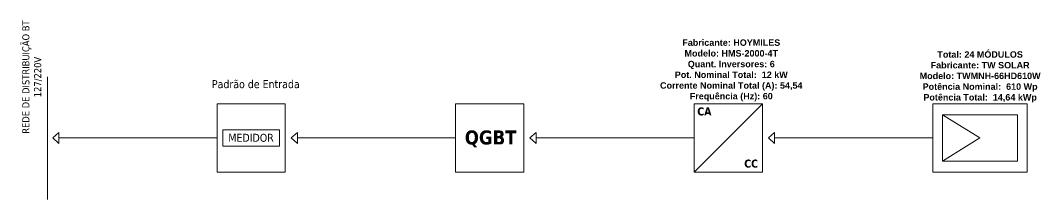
# Model space of a CAD drawing. Header units: millimetres. Extents: x 3949 to 5857, y -1969 to -943.
# Drawn here: x 5633.9 to 5856.7, y -1931 to -1891.7 of the extents above; entities that cross this region are included whole.
import ezdxf

# ---------------------------------------------------------------- set-up
doc = ezdxf.new("R2010")
doc.units = ezdxf.units.MM
doc.layers.add('DESENHO', color=7, linetype='Continuous', lineweight=0)
doc.styles.add('Annotative', font='arial.ttf')
doc.styles.add('PDF Arial', font='arial.ttf')
doc.styles.get("Standard").update_dxf_attribs({"font": 'arial.ttf'})

msp = doc.modelspace()

# ---------------------------------------------------------------- linework, layer by layer
at = {"layer": 'DESENHO'}
for p, q in [((5639.8, -1930.99), (5639.8, -1904.11)), ((5781.08, -1924.95), (5795.98, -1910.05)), ((5835.32, -1912.43), (5843.5, -1917.5)), ((5640.94, -1917.5), (5642.28, -1916.32)), ((5642.28, -1916.32), (5642.28, -1918.68)), ((5693.06, -1917.5), (5694.41, -1916.32)), ((5694.41, -1916.32), (5694.41, -1918.68)), ((5745.18, -1917.5), (5746.53, -1916.32)), ((5746.53, -1916.32), (5746.53, -1918.68)), ((5797.31, -1917.5), (5798.65, -1916.32)), ((5798.65, -1916.32), (5798.65, -1918.68)), ((5640.94, -1917.5), (5642.28, -1918.68)), ((5676.84, -1917.5), (5642.28, -1917.5)), ((5693.06, -1917.5), (5694.41, -1918.68)), ((5728.96, -1917.5), (5694.41, -1917.5)), ((5745.18, -1917.5), (5746.53, -1918.68)), ((5781.08, -1917.5), (5746.53, -1917.5)), ((5797.31, -1917.5), (5798.65, -1918.68)), ((5833.21, -1917.5), (5798.65, -1917.5)), ((5843.5, -1917.5), (5835.32, -1922.57))]:
    msp.add_line(p, q, dxfattribs=at)
for points in [[(5676.84, -1910.05), (5691.73, -1910.05), (5691.73, -1924.95), (5676.84, -1924.95)], [(5728.96, -1910.05), (5743.85, -1910.05), (5743.85, -1924.95), (5728.96, -1924.95)], [(5781.08, -1910.05), (5795.98, -1910.05), (5795.98, -1924.95), (5781.08, -1924.95)], [(5833.21, -1910.05), (5853.8, -1910.05), (5853.8, -1924.95), (5833.21, -1924.95)], [(5835.32, -1912.43), (5851.68, -1912.43), (5851.68, -1922.57), (5835.32, -1922.57)], [(5678.09, -1915.69), (5690.48, -1915.69), (5690.48, -1919.31), (5678.09, -1919.31)]]:
    msp.add_lwpolyline(points, close=True, dxfattribs=at)

# ---------------------------------------------------------------- texts
at = {"layer": 'DESENHO', "lineweight": 0, "insert": (5636.47, -1916.57), "char_height": 1.5509, "attachment_point": 4, "rotation": 90}
msp.add_mtext('\\pxqc;{\\fTahoma|b0|i0|c0|p34;REDE DE DISTRIBUIÇÃO BT\\P127/220V}', dxfattribs=at)
at = {"layer": 'DESENHO', "lineweight": 0, "char_height": 1.4067}
for s, insert, width, attachment_point, style in [('\\pxqc;{\\fArial|b1|i0|c0|p34;Fabricante: HOYMILES\\PModelo: HMS-2000-4T\\PQuant. Inversores: 6\\PPot. Nominal Total:  12 kW\\PCorrente Nominal Total (A): 54,54 \\PFrequência (Hz): 60}', (5766.8, -1909.47), 44.7411, 7, 'PDF Arial'), ('\\pxqc,t12;{\\fArial|b1|i0|c0|p34;\\C0;Total: 24 MÓDULOS \\P\\ptz;Fabricante: TW SOLAR\\PModelo: TWMNH-66HD610W\\PPotência Nominal:  610 Wp\\PPotência Total:  14,64 kWp}', (5863.04, -1909.72), 39.0202, 9, 'Annotative')]:
    msp.add_mtext(s, dxfattribs=dict(at, insert=insert, width=width, attachment_point=attachment_point, style=style))
at = {"layer": 'DESENHO', "lineweight": 0, "attachment_point": 4}
for s, insert, char_height in [('{\\fTahoma|b0|i0|c0|p34;Padrão de Entrada}', (5675.72, -1905.73), 1.7486), ('{\\fTahoma|b1|i0|c0|p34;CA}', (5781.74, -1911.7), 1.7486), ('{\\fTahoma|b1|i0|c0|p34;QGBT}', (5730.96, -1917.69), 3.0791), ('{\\fTahoma|b0|i0|c0|p34;MEDIDOR}', (5679.31, -1917.47), 1.7486), ('{\\fTahoma|b1|i0|c0|p34;CC}', (5791.99, -1923.12), 1.7486)]:
    msp.add_mtext(s, dxfattribs=dict(at, insert=insert, char_height=char_height))

doc.saveas('drawing.dxf')
